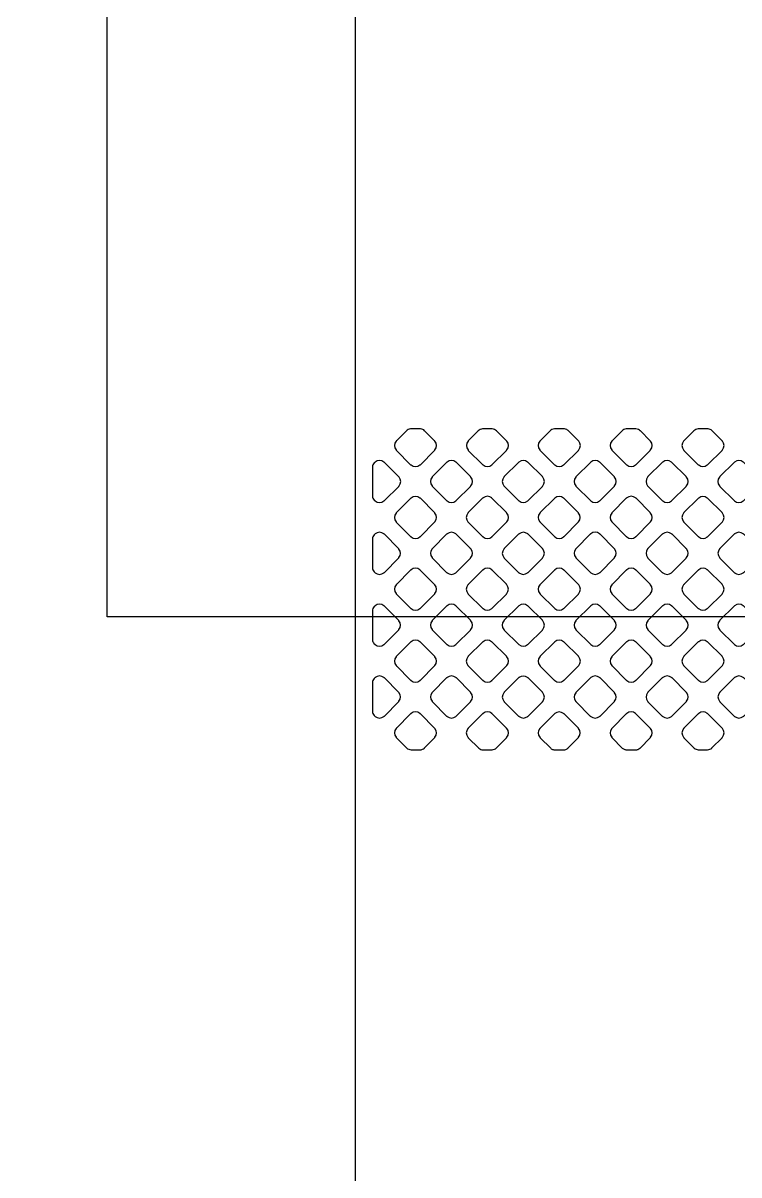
# Model space of a CAD drawing. Header units: millimetres. Extents: x 3440 to 3572, y 2 to 96.
# Drawn here: x 3493.409 to 3495.556, y 63.572 to 67.028 of the extents above; entities that cross this region are included whole.
import ezdxf

# ---------------------------------------------------------------- set-up
doc = ezdxf.new("R2010")
doc.units = ezdxf.units.MM
doc.header["$LTSCALE"] = 23.1
for name, color, linetype in [('gbr-dxf', 7, 'CONTINUOUS'), ('gbr-outline-dxf', 2, 'CONTINUOUS'), ('備註', 1, 'CONTINUOUS')]:
    doc.layers.add(name, color=color, linetype=linetype)

# ---------------------------------------------------------------- blocks, each defined once
blk = doc.blocks.new('1')
at = {"layer": '備註', "linetype": 'Continuous'}
h = blk.add_hatch(dxfattribs=at)
h.set_pattern_fill('ANSI37', color=3, scale=0.02, style=0)
h.paths.add_polyline_path([(4286.9204, -448.5773), (4286.9204, -445.413, -0.038469), (4286.9207, -445.409, -0.005741), (4286.9224, -445.2641, -0.012911), (4286.9224, -445.263, -0.192745), (4288.774, -440.9383), (4288.7742, -440.9381), (4290.6805, -439.0318, -0.022179), (4290.6819, -439.0301, -0.012999), (4290.6827, -439.0293, 0.198866), (4293.0571, -433.2981, -0.012999), (4293.057, -433.2969), (4293.057, -433.0422, 0.126703), (4293.0538, -433.0328, -0.238292), (4293.0451, -432.9984), (4293.0501, -432.9758), (4293.0503, -432.9752, -0.002638), (4293.0512, -432.9711, 0.052598), (4293.0607, -432.8805, -0.01044), (4293.0608, -432.8791, 0.052723), (4293.0509, -432.7883, -0.061206), (4293.0482, -432.7668), (4293.0482, -432.7668), (4293.0482, -432.2334), (4293.226, -432.2334), (4293.226, -432.6749, -0.009209), (4293.226, -432.6779), (4293.226, -432.7668, -0.169291), (4293.2068, -432.822, 0.043546), (4293.1661, -432.8856, 0.006989), (4293.1641, -432.8943), (4293.1641, -432.8943, 0.108919), (4293.1586, -432.9009, -0.041884), (4293.1584, -432.9012, 0.053171), (4293.1281, -432.9882, -0.002636), (4293.1272, -432.9923, -0.011867), (4293.1268, -432.9938), (4293.1219, -433.0155, -0.117232), (4293.114, -433.0319), (4293.114, -433.0319, 0.146349), (4293.11, -433.0427), (4293.11, -433.2957, -0.012999), (4293.1101, -433.2969, -0.198807), (4290.7224, -439.0646, -0.03099), (4290.7202, -439.067), (4290.7202, -439.067), (4288.8117, -440.9756), (4288.8114, -440.9758, 0.192697), (4286.9754, -445.2631, -0.012911), (4286.9754, -445.2642, 0.005907), (4286.9737, -445.4121, -0.050361), (4286.9734, -445.4173), (4286.9734, -448.5585, -0.036092), (4286.9734, -448.5587, 0.180687), (4286.9787, -448.5717), (4286.9936, -448.5865, -0.042428), (4286.9938, -448.5867, 0.147346), (4287.0042, -448.5918, -0.171376), (4287.028, -448.6026, 0.128411), (4287.1599, -448.6765, -0.015423), (4287.162, -448.6771, -0.266442), (4287.2236, -448.7407, 0.071546), (4287.2262, -448.7457), (4287.2263, -448.7457), (4287.2263, -448.7605, -0.007106), (4287.2263, -448.7626), (4287.2263, -449.0124, -0.007121), (4287.2263, -449.0145), (4287.2263, -449.2791), (4287.0485, -449.2791), (4287.0485, -449.2735), (4287.0485, -449.2735), (4287.0485, -448.7767, 0.118025), (4286.9734, -448.6595, -0.183096), (4286.9614, -448.6343, 0.134987), (4286.9568, -448.6247), (4286.9291, -448.597, -0.212453)])
h.paths.add_polyline_path([(4286.6817, -448.5885, -0.027768), (4286.6918, -448.6181), (4286.6918, -448.6218, 0.063503), (4286.6926, -448.6284), (4286.7018, -448.6818, -0.010797), (4286.7021, -448.6938, 0.010183), (4286.7021, -448.6951), (4286.7021, -448.6954, -0.108314), (4286.6996, -448.7036), (4286.6995, -448.7038), (4286.6995, -448.7038, 0.215605), (4286.6995, -448.7059), (4286.699, -448.7361, 0.0273), (4286.6985, -448.7457), (4286.6985, -448.7457), (4286.6985, -448.7457), (4286.6985, -448.7655), (4286.6985, -448.7655), (4286.6985, -449.2735), (4286.6985, -449.2735), (4286.6985, -449.2791), (4286.8763, -449.2791), (4286.8763, -449.0145, 0.007121), (4286.8763, -449.0124), (4286.8763, -448.7457, 0.228558), (4286.8428, -448.6761), (4286.8424, -448.6758, -0.131355), (4286.7549, -448.559, 0.079704), (4286.7485, -448.5484, -0.146239), (4286.7448, -448.5375, 0.036092), (4286.7448, -448.5373), (4286.7448, -445.2679, 0.087957), (4286.7466, -445.2589, -0.192757), (4288.6497, -440.8139), (4290.5584, -438.9052), (4290.5584, -438.9052), (4290.5585, -438.9052, 0.198869), (4292.8814, -433.298, 0.013079), (4292.8815, -433.2969), (4292.8815, -433.0426, -0.144789), (4292.8853, -433.032, 0.174547), (4292.8944, -433.0069), (4292.8944, -432.9862, 0.021595), (4292.8942, -432.9829, 0.067298), (4292.889, -432.9518, 0.081765), (4292.8841, -432.9401), (4292.8755, -432.9262, -0.042283), (4292.8691, -432.8532, 0.010351), (4292.8691, -432.8519, -0.040896), (4292.8749, -432.7812), (4292.875, -432.7804, 0.038766), (4292.8761, -432.7668), (4292.8761, -432.6779), (4292.8761, -432.2334), (4292.6983, -432.2334), (4292.6983, -432.239), (4292.6982, -432.239), (4292.6982, -432.7478), (4292.6983, -432.748), (4292.6983, -432.7668, 0.23908), (4292.7346, -432.8385, 0.06729), (4292.7351, -432.8389, -0.115876), (4292.7408, -432.8461), (4292.7408, -432.8461, -0.046487), (4292.7597, -432.9045), (4292.7807, -432.9119, -0.252788), (4292.7919, -432.9273), (4292.7925, -432.9332, 0.12341), (4292.7984, -432.9514), (4292.8009, -432.9554, 0.01812), (4292.8096, -432.9914, 0.061967), (4292.8134, -433.0003, -0.102406), (4292.8156, -433.0081, 0.03609), (4292.8156, -433.0084, 0.160481), (4292.8242, -433.0314, 0.055776), (4292.8245, -433.0319, -0.152992), (4292.8284, -433.0432, 0.036092), (4292.8285, -433.0434), (4292.8285, -433.2958, 0.01306), (4292.8284, -433.2969, -0.198906), (4290.521, -438.8677), (4290.521, -438.8677), (4290.521, -438.8677), (4288.6122, -440.7765), (4288.6121, -440.7765), (4288.6121, -440.7765, 0.192447), (4286.6938, -445.2499, 0.098806), (4286.6918, -445.2601), (4286.6918, -448.5373, 0.037059), (4286.6918, -448.5376, -0.152635), (4286.6878, -448.5488, 0.27377)])
h.paths.add_polyline_path([(4283.8869, -448.557, -0.172995), (4283.8958, -448.5321), (4283.8958, -448.532, 0.146349), (4283.8998, -448.5212), (4283.8998, -446.4176, -0.040138), (4283.9001, -446.4134, -0.198769), (4286.2625, -440.714), (4286.2627, -440.7138), (4287.5098, -439.4667), (4287.5098, -439.4666), (4287.5098, -439.4666, 0.198907), (4289.9036, -433.6873, -0.016872), (4289.9037, -433.6857), (4289.9037, -432.973, -0.036092), (4289.9036, -432.9727, 0.141335), (4289.9002, -432.9621, -0.212319), (4289.891, -432.9315), (4289.9029, -432.8387), (4289.9002, -432.786, -0.054356), (4289.8981, -432.7668), (4289.8981, -432.6779, -0.007121), (4289.8981, -432.6758), (4289.8981, -432.239), (4289.8982, -432.239), (4289.8982, -432.2334), (4290.076, -432.2334), (4290.076, -432.7668), (4290.0759, -432.7668), (4290.0759, -432.7668, -0.3159), (4290.0172, -432.8504, 0.141143), (4290.0088, -432.8577, -0.033597), (4290.0087, -432.8578), (4289.9797, -432.9056, 0.059391), (4289.978, -432.91, -0.029996), (4289.9675, -432.949, -0.090958), (4289.9606, -432.9614), (4289.9606, -432.9614, 0.141804), (4289.9567, -432.9718), (4289.9567, -433.687, -0.016893), (4289.9566, -433.6886, -0.198865), (4287.5473, -439.5041), (4287.5473, -439.5041), (4287.5473, -439.5041), (4286.3002, -440.7512), (4286.2999, -440.7515, 0.198902), (4283.9531, -446.4175, -0.026722), (4283.953, -446.4202, -0.016159), (4283.9528, -446.4218), (4283.9528, -448.5203, -0.048029), (4283.9528, -448.5207, 0.152992), (4283.9568, -448.532), (4283.9569, -448.5321, -0.092649), (4283.9638, -448.5448, -0.002776), (4283.9648, -448.548, 0.055059), (4283.9954, -448.6144, -0.039851), (4283.9956, -448.6146, 0.137615), (4284.0038, -448.6217), (4284.0038, -448.6217), (4284.0038, -448.6218), (4284.0052, -448.6245, 0.441021), (4284.0052, -448.6245), (4284.0052, -448.6245), (4284.0139, -448.6418, 0.037742), (4284.0468, -448.6796, -0.212517), (4284.0762, -448.7457), (4284.0762, -448.8346, -0.007121), (4284.0762, -448.8367), (4284.0762, -449.2791), (4283.8984, -449.2791), (4283.8984, -449.2735), (4283.8984, -449.2735), (4283.8984, -448.7655), (4283.8984, -448.7649), (4283.8984, -448.7457), (4283.8984, -448.7457), (4283.8984, -448.7457, -0.040316), (4283.8996, -448.7314, -0.010149), (4283.8998, -448.7302), (4283.9034, -448.6386, 0.050913), (4283.8899, -448.5724), (4283.8893, -448.5705, -0.088155)])
h.paths.add_polyline_path([(4283.5483, -448.8346, 0.009209), (4283.5484, -448.8376), (4283.5484, -449.2735), (4283.5484, -449.2735), (4283.5484, -449.2791), (4283.7262, -449.2791), (4283.7262, -448.7457), (4283.7261, -448.7457, 0.019469), (4283.7259, -448.7389), (4283.731, -448.5973), (4283.731, -448.5973, -0.396062), (4283.731, -448.5972), (4283.731, -448.5956), (4283.731, -448.5955), (4283.731, -448.5955, -0.135041), (4283.7306, -448.5849), (4283.7306, -448.5847, -0.012549), (4283.7352, -448.5689, 0.254191), (4283.7282, -448.532), (4283.7282, -448.532, -0.146437), (4283.7243, -448.5212), (4283.7243, -446.4177, 0.016923), (4283.7242, -446.4161, -0.198862), (4286.1381, -440.5897), (4286.1383, -440.5895), (4287.3855, -439.3423), (4287.3855, -439.3423), (4287.3855, -439.3423, 0.198917), (4289.7281, -433.6871, 0.016923), (4289.728, -433.6854), (4289.728, -433.0099, -0.152918), (4289.732, -432.9987), (4289.732, -432.9987, 0.175279), (4289.7409, -432.9734), (4289.7409, -432.9508, 0.145547), (4289.7353, -432.9291), (4289.7249, -432.8514), (4289.7257, -432.7734, 0.018935), (4289.7259, -432.7668), (4289.7259, -432.7668), (4289.7259, -432.7668), (4289.7259, -432.747), (4289.7259, -432.239), (4289.7259, -432.2334), (4289.5481, -432.2334), (4289.5481, -432.239), (4289.5481, -432.6758, 0.007121), (4289.5481, -432.6779), (4289.5481, -432.7668, 0.194527), (4289.5731, -432.8286, -0.111015), (4289.6635, -432.9841, 0.105582), (4289.671, -432.9987), (4289.671, -432.9987, -0.152929), (4289.675, -433.01, 0.036092), (4289.675, -433.0102), (4289.675, -433.686, 0.013079), (4289.675, -433.6871, 0.020044), (4289.6751, -433.6891, -0.198851), (4287.3481, -439.3048), (4287.348, -439.3048), (4287.348, -439.3048), (4286.1008, -440.552), (4286.1006, -440.5522, 0.198871), (4283.6712, -446.4164, 0.013079), (4283.6712, -446.4175), (4283.6712, -446.4178, 0.020066), (4283.6713, -446.4198), (4283.6713, -448.5207, -0.150332), (4283.6674, -448.5318, 0.096433), (4283.6602, -448.5449, -0.122485), (4283.5758, -448.6814, 0.204905), (4283.5483, -448.7457)])
h.paths.add_polyline_path([(4285.6484, -449.2791), (4285.6484, -448.7457), (4285.6485, -448.7457), (4285.6485, -448.7457, -0.186162), (4285.6715, -448.686, -0.011402), (4285.6725, -448.6848, 0.113626), (4285.759, -448.5364, -0.002685), (4285.7601, -448.5329, -0.098981), (4285.7673, -448.5193), (4285.7673, -448.5192, 0.152897), (4285.7713, -448.508, -0.05707), (4285.7713, -448.5074), (4285.7713, -445.9316, -0.020066), (4285.7713, -445.9296, -0.198906), (4288.0516, -440.4245), (4288.0516, -440.4245), (4288.0516, -440.4245), (4289.1865, -439.2896), (4289.1865, -439.2896), (4289.1865, -439.2896, 0.198918), (4291.7675, -433.0586, -0.01306), (4291.7675, -433.0575), (4291.7675, -433.0224, -0.048029), (4291.7675, -433.022, 0.145602), (4291.7638, -433.0112, -0.124838), (4291.7554, -432.9938, -0.014226), (4291.7548, -432.9919, -0.038028), (4291.741, -432.9152), (4291.7076, -432.8549, 0.133018), (4291.7001, -432.8477, -0.293511), (4291.6482, -432.7668), (4291.6481, -432.7668), (4291.6481, -432.2334), (4291.8259, -432.2334), (4291.8259, -432.6758, -0.007106), (4291.826, -432.6779), (4291.826, -432.7668, -0.044204), (4291.8246, -432.7824), (4291.8245, -432.7831, 0.019404), (4291.8196, -432.8163), (4291.833, -432.9171, -0.04233), (4291.8333, -432.9237), (4291.8333, -432.9858, -0.171575), (4291.8246, -433.0106), (4291.8245, -433.0107, 0.152897), (4291.8205, -433.022), (4291.8205, -433.0586, -0.013079), (4291.8205, -433.0598, -0.198885), (4289.224, -439.327), (4289.224, -439.3271), (4289.2239, -439.3271), (4288.0891, -440.4619), (4288.0891, -440.462), (4288.089, -440.462, 0.198837), (4285.8243, -445.9276, -0.020022), (4285.8243, -445.9296), (4285.8243, -448.5091, 0.126649), (4285.8277, -448.5185, -0.255471), (4285.8355, -448.5554, -0.002709), (4285.8344, -448.5591, 0.019111), (4285.8274, -448.5873), (4285.8262, -448.7416, -0.011961), (4285.8263, -448.7457), (4285.8263, -448.8346, -0.009235), (4285.8262, -448.8375), (4285.8262, -449.2791)])
h.paths.add_polyline_path([(4284.5984, -449.2791), (4284.5984, -448.7457), (4284.5984, -448.7457), (4284.5984, -448.7457, -0.181251), (4284.6203, -448.6873, -0.01195), (4284.6214, -448.686, 0.113438), (4284.71, -448.5278, -0.100452), (4284.7172, -448.5139), (4284.7173, -448.5139, 0.152897), (4284.7213, -448.5026, -0.037059), (4284.7213, -448.5023), (4284.7213, -446.3639, -0.013079), (4284.7213, -446.3628, -0.198867), (4287.2147, -440.3439), (4287.2149, -440.3437), (4288.3589, -439.1997), (4288.3589, -439.1997), (4288.3589, -439.1997, 0.198919), (4290.7192, -433.5016, -0.01306), (4290.7192, -433.5005), (4290.7192, -432.9778, 0.141403), (4290.7158, -432.9672, -0.106282), (4290.7079, -432.9527, 0.037341), (4290.6916, -432.9145, 0.121014), (4290.6851, -432.9076), (4290.685, -432.9076), (4290.669, -432.8781, 0.05425), (4290.6283, -432.8336, -0.021193), (4290.626, -432.8313, -0.205959), (4290.5982, -432.7668), (4290.5981, -432.7668), (4290.5981, -432.7476), (4290.5981, -432.7475), (4290.5981, -432.239), (4290.5981, -432.239), (4290.5981, -432.2334), (4290.7759, -432.2334), (4290.7759, -432.6759, -0.006875), (4290.776, -432.6779), (4290.776, -432.7668, -0.060251), (4290.7734, -432.7879), (4290.771, -432.8319), (4290.7845, -432.935, -0.215499), (4290.7763, -432.9664), (4290.7762, -432.9665, 0.152897), (4290.7723, -432.9777, -0.037059), (4290.7722, -432.978), (4290.7722, -433.5016, -0.013079), (4290.7722, -433.5028, -0.198882), (4288.3964, -439.2372), (4288.3964, -439.2372), (4288.3964, -439.2372), (4287.2524, -440.3812), (4287.2522, -440.3814, 0.198902), (4284.7743, -446.3639, -0.01306), (4284.7743, -446.365), (4284.7743, -448.5035, 0.126611), (4284.7775, -448.5129, -0.255514), (4284.7856, -448.5498, 0.048391), (4284.771, -448.6266), (4284.7744, -448.7278, -0.050849), (4284.7762, -448.7457), (4284.7762, -448.8346, -0.009235), (4284.7762, -448.8376), (4284.7762, -449.2791)])
h.paths.add_polyline_path([(4284.9387, -448.5595, -0.250239), (4284.9458, -448.5231), (4284.9459, -448.5229, 0.152967), (4284.9498, -448.5117), (4284.9498, -446.364, -0.013079), (4284.9499, -446.3628, -0.198864), (4287.3765, -440.5057), (4287.3765, -440.5057), (4287.3765, -440.5057), (4288.5208, -439.3615), (4288.5208, -439.3614), (4288.5208, -439.3614, 0.198847), (4290.9479, -433.5039, -0.020044), (4290.9478, -433.5019), (4290.9478, -433.5017, -0.01306), (4290.9478, -433.5005), (4290.9478, -432.9511, 0.152951), (4290.9438, -432.9398, -0.039884), (4290.9437, -432.9396, -0.209268), (4290.9354, -432.9091), (4290.9379, -432.8921), (4290.9482, -432.7438), (4290.9482, -432.2334), (4291.126, -432.2334), (4291.126, -432.6757, -0.007335), (4291.126, -432.6779), (4291.126, -432.7668, -0.258233), (4291.0843, -432.8421, 0.039395), (4291.0598, -432.861), (4291.0109, -432.9456), (4291.0109, -432.9456, 0.259695), (4291.0009, -432.9622, -0.034686), (4291.0008, -432.9628), (4291.0008, -433.5002, -0.016923), (4291.0009, -433.5019, -0.198912), (4288.5583, -439.3989), (4288.5582, -439.3989), (4288.5582, -439.3989), (4287.414, -440.5432), (4287.4139, -440.5432), (4287.4139, -440.5432, 0.198899), (4285.0029, -446.3639, -0.01306), (4285.0028, -446.3651), (4285.0028, -448.5112, -0.048029), (4285.0029, -448.5116, 0.14893), (4285.0067, -448.5226, -0.099394), (4285.014, -448.5362, 0.061896), (4285.0513, -448.6191, 0.069304), (4285.0552, -448.6229), (4285.0554, -448.623), (4285.0608, -448.634, 0.043693), (4285.1013, -448.6839, -0.017871), (4285.103, -448.6858, -0.186699), (4285.1262, -448.7457), (4285.1263, -448.7457), (4285.1263, -449.2791), (4284.9485, -449.2791), (4284.9485, -449.2735), (4284.9485, -448.8378, -0.009209), (4284.9484, -448.8348), (4284.9484, -448.7457, -0.018469), (4284.9486, -448.7393), (4284.9508, -448.6128), (4284.9508, -448.6128, 0.014957), (4284.9507, -448.6118, 0.036518)])
h.paths.add_polyline_path([(4282.4984, -448.7457), (4282.4984, -448.8346), (4282.4984, -449.2791), (4282.6762, -449.2791), (4282.6762, -449.2735), (4282.6762, -449.2735), (4282.6762, -448.7655), (4282.6762, -448.7655), (4282.6762, -448.7457, 0.030518), (4282.6755, -448.7349), (4282.6747, -448.5969, -0.027525), (4282.6844, -448.5535, 0.002633), (4282.6855, -448.5498, 0.255399), (4282.6774, -448.5129, -0.137907), (4282.6742, -448.5026), (4282.6742, -446.3275, 0.01306), (4282.6742, -446.3264, -0.198907), (4284.9527, -440.8254), (4284.9527, -440.8254), (4284.9527, -440.8254), (4286.7469, -439.0312, 0.041596), (4286.7497, -439.0279, 0.15799), (4288.6742, -433.0893, 0.020066), (4288.6741, -433.0874), (4288.6741, -433.0104, 0.05707), (4288.6742, -433.0099, -0.152897), (4288.6782, -432.9986, 0.173258), (4288.6871, -432.9737), (4288.6871, -432.9456, 0.050081), (4288.6863, -432.9378), (4288.6708, -432.8219), (4288.673, -432.7893, 0.064351), (4288.6759, -432.7668), (4288.6759, -432.747), (4288.6759, -432.6779), (4288.6759, -432.239), (4288.6759, -432.2334), (4288.4981, -432.2334), (4288.4981, -432.239), (4288.4981, -432.6779), (4288.4981, -432.747), (4288.4981, -432.7668, 0.180381), (4288.5198, -432.825, 0.01427), (4288.5212, -432.8265, -0.04928), (4288.5686, -432.8905), (4288.569, -432.8912, 0.118045), (4288.5695, -432.8923, -0.027346), (4288.5707, -432.894, -0.060362), (4288.6095, -432.9834, 0.110384), (4288.6172, -432.9987, -0.146233), (4288.6211, -433.0094), (4288.6211, -433.0894, 0.020044), (4288.6212, -433.0914, -0.157884), (4286.708, -438.9951), (4284.9152, -440.7879), (4284.9152, -440.7879), (4284.9152, -440.7879, 0.198869), (4282.6212, -446.3252, 0.013079), (4282.6212, -446.3264), (4282.6212, -448.5026, -0.152897), (4282.6172, -448.5139), (4282.6171, -448.514, 0.100206), (4282.6099, -448.5278, 0.002647), (4282.6088, -448.5315, -0.110971), (4282.5214, -448.686, 0.010784), (4282.5204, -448.687, 0.182088)])
h.paths.add_polyline_path([(4282.8387, -448.5595, 0.002676), (4282.8397, -448.5628, -0.008691), (4282.8431, -448.5749), (4282.8483, -448.7655), (4282.8483, -449.2735), (4282.8483, -449.2735), (4282.8483, -449.2791), (4283.0261, -449.2791), (4283.0261, -448.8346), (4283.0261, -448.7457, 0.195254), (4283.001, -448.6837, -0.115352), (4282.915, -448.5397, 0.002713), (4282.9139, -448.5362, 0.095115), (4282.907, -448.5232, 0.040767), (4282.9068, -448.5229, -0.152992), (4282.9028, -448.5116, 0.036092), (4282.9028, -448.5113), (4282.9028, -446.3274, 0.03042), (4282.9028, -446.3243, -0.198847), (4285.1144, -440.987), (4285.1145, -440.987), (4285.1145, -440.987), (4286.9214, -439.18, 0.040674), (4286.9242, -439.1768, 0.15841), (4288.9028, -433.0905, 0.013079), (4288.9028, -433.0893), (4288.9028, -432.9748, -0.152234), (4288.9071, -432.9637, 0.095505), (4288.9145, -432.9508, 0.019977), (4288.9225, -432.9245, -0.219672), (4288.9341, -432.9124), (4288.9342, -432.9124), (4288.9659, -432.8552), (4288.9659, -432.8551, -0.140609), (4288.974, -432.8476), (4288.9742, -432.8475, 0.29281), (4289.0259, -432.7668), (4289.0259, -432.6779, 0.006875), (4289.0259, -432.6759), (4289.0259, -432.239), (4289.0259, -432.2334), (4288.8481, -432.2334), (4288.8481, -432.239), (4288.8481, -432.747), (4288.8481, -432.7668), (4288.8481, -432.7668, 0.056627), (4288.8503, -432.7867, -0.026278), (4288.8541, -432.8145), (4288.8383, -432.9327, 0.198048), (4288.8459, -432.9617, 0.04083), (4288.8461, -432.962, -0.145886), (4288.8497, -432.9728, 0.058027), (4288.8498, -432.9733), (4288.8498, -433.0882, 0.01306), (4288.8498, -433.0894, -0.158386), (4286.8825, -439.144), (4285.077, -440.9495), (4285.077, -440.9495), (4285.077, -440.9495, 0.198917), (4282.8498, -446.3263, 0.016923), (4282.8498, -446.328), (4282.8498, -448.5121, -0.144789), (4282.8459, -448.5228, 0.252674)])
h.paths.add_polyline_path([(4285.9889, -448.569, -0.2567), (4285.9961, -448.5317, 0.139935), (4285.9999, -448.5215), (4285.9999, -445.9299, -0.013079), (4285.9999, -445.9287, -0.198872), (4288.2134, -440.5862), (4288.2134, -440.5862), (4288.2134, -440.5862), (4289.3482, -439.4514, 0.198911), (4291.996, -433.059, -0.017024), (4291.9961, -433.0573), (4291.9961, -433.0134, -0.048029), (4291.996, -433.013, 0.152992), (4291.9921, -433.0017), (4291.9921, -433.0017, -0.186251), (4291.9832, -432.9748), (4291.9832, -432.9492, -0.043586), (4291.9838, -432.9424), (4292.0023, -432.8113), (4292.0013, -432.7976, 0.010184), (4291.9993, -432.7807, -0.039382), (4291.9982, -432.7668), (4291.9982, -432.6779, -0.007121), (4291.9982, -432.6758), (4291.9982, -432.2334), (4292.176, -432.2334), (4292.176, -432.7668), (4292.176, -432.7668), (4292.176, -432.7668, -0.264407), (4292.1325, -432.8432, 0.118492), (4292.1262, -432.8501), (4292.1262, -432.8501), (4292.1122, -432.8768), (4292.0967, -432.8923), (4292.0967, -432.8923, 0.213294), (4292.0832, -432.9015, 0.007572), (4292.0771, -432.9128, -0.03781), (4292.0607, -432.9867, -0.107864), (4292.0531, -433.0016), (4292.0531, -433.0017, 0.152897), (4292.0491, -433.0129), (4292.0491, -433.0586, -0.016893), (4292.049, -433.0603, -0.198872), (4289.3858, -439.4888), (4289.3858, -439.4888), (4288.2509, -440.6237), (4288.2509, -440.6237), (4288.2509, -440.6237, 0.198911), (4286.0529, -445.9298, -0.01306), (4286.0529, -445.931), (4286.0529, -448.5202, -0.048029), (4286.0529, -448.5206, 0.152992), (4286.0569, -448.5319), (4286.0569, -448.5319, -0.108794), (4286.0646, -448.547), (4286.0649, -448.548, 0.120342), (4286.1492, -448.6819, -0.011273), (4286.1502, -448.6829, -0.198693), (4286.1762, -448.7457), (4286.1762, -448.8346), (4286.1762, -449.2791), (4285.9984, -449.2791), (4285.9984, -448.8346), (4285.9984, -448.7457, -0.037571), (4285.9994, -448.7325), (4286.0018, -448.6362), (4286.0018, -448.6362), (4286.0018, -448.6362, 0.081875), (4286.0024, -448.6297, 0.04431), (4285.9899, -448.5722, -0.002781)])

msp = doc.modelspace()

# ---------------------------------------------------------------- linework, layer by layer
at = {"layer": 'gbr-dxf', "linetype": 'Continuous'}
for points in [[(3489.2634, 56.098), (3494.1762, 60.5723), (3494.1766, 60.5726, 0.210832), (3494.4059, 61.0921, -0.013289), (3494.4059, 61.0933), (3494.4059, 61.28, -0.022988), (3494.4059, 61.2822), (3494.4059, 62.1421, -0.022988), (3494.4059, 62.1443), (3494.4059, 63.0042, -0.022988), (3494.4059, 63.0064), (3494.4059, 63.3426), (3494.4059, 63.3431), (3494.4059, 65.2815, -0.022988), (3494.4059, 65.2837), (3494.4059, 65.5904, -0.022988), (3494.4059, 65.5926), (3494.4059, 65.8356, -0.015231), (3494.4059, 65.837, -0.036166), (3494.4059, 65.8372, 0.021865), (3494.4059, 65.8389, -0.081876), (3494.4059, 65.8397), (3494.4059, 68.9949, -0.41422)], [(3493.6241, 59.3546), (3494.6124, 60.3429), (3494.6128, 60.3433, 0.187154), (3497.2672, 66.3629, -0.074106), (3497.2634, 66.3888), (3497.2634, 66.4777, -0.009235), (3497.2634, 66.4807), (3497.2634, 66.9167), (3497.2634, 66.9167), (3497.2634, 66.9223), (3497.4412, 66.9223), (3497.4412, 66.3889), (3497.4412, 66.3889), (3497.4412, 66.3888, -0.169737), (3497.4218, 66.3334), (3497.4218, 66.3333, 0.139654), (3497.4179, 66.3231), (3497.4179, 66.323, -0.186231), (3494.7205, 60.2355), (3494.7202, 60.2352), (3493.7319, 59.2469)], [(3497.0954, 65.793, -0.170555), (3494.5225, 60.4329)]]:
    msp.add_lwpolyline(points, format="xyb", dxfattribs=at)
for points in [[(3494.5276, 65.7474, -0.091558), (3494.5285, 65.7459), (3494.5712, 65.7031, -0.096266), (3494.5729, 65.7022, 0.379731), (3494.5988, 65.7022, -0.09572), (3494.6005, 65.7031), (3494.6431, 65.7458, -0.095916), (3494.6441, 65.7474, 0.379731), (3494.6441, 65.7734, -0.100266), (3494.6431, 65.7751), (3494.6131, 65.8051, 0.08362), (3494.6075, 65.8087, 0.085463), (3494.601, 65.8102), (3494.5705, 65.8102, 0.091982), (3494.5634, 65.8083, 0.072691), (3494.5586, 65.8051), (3494.5285, 65.775, -0.096266), (3494.5276, 65.7734, 0.379731)], [(3494.7433, 65.7475, -0.095865), (3494.7442, 65.7458), (3494.7867, 65.7033, -0.099696), (3494.7884, 65.7023, 0.379731), (3494.8144, 65.7023, -0.096265), (3494.816, 65.7033), (3494.8586, 65.7458, -0.095916), (3494.8595, 65.7475, 0.379731), (3494.8595, 65.7735, -0.096265), (3494.8586, 65.7751), (3494.8292, 65.8044, -0.063761), (3494.8287, 65.8048, 0.181608), (3494.8158, 65.8102, -0.035866), (3494.8155, 65.8102), (3494.7869, 65.8102, 0.180453), (3494.774, 65.8048), (3494.7739, 65.8048), (3494.7442, 65.7751, -0.096266), (3494.7433, 65.7734, 0.379731)], [(3494.9586, 65.7474, -0.087314), (3494.9595, 65.746), (3495.0024, 65.7031, -0.091964), (3495.0039, 65.7022, 0.379731), (3495.0299, 65.7022, -0.096265), (3495.0315, 65.7032), (3495.0742, 65.7458, -0.095916), (3495.0752, 65.7475, 0.379731), (3495.0752, 65.7734, -0.095756), (3495.0742, 65.7751), (3495.0438, 65.8055, 0.063386), (3495.0396, 65.8082, 0.094488), (3495.0324, 65.8102), (3495.0026, 65.8102), (3495.0024, 65.8102), (3495.0023, 65.8102, 0.097282), (3494.9948, 65.8084, 0.078263), (3494.9896, 65.805), (3494.9596, 65.7751, -0.096266), (3494.9586, 65.7734, 0.379731)], [(3495.1743, 65.7475, -0.096265), (3495.1753, 65.7458), (3495.2178, 65.7034, -0.100054), (3495.2195, 65.7023, 0.379731), (3495.2454, 65.7023, -0.096265), (3495.2471, 65.7033), (3495.2896, 65.7458, -0.095916), (3495.2906, 65.7475, 0.379731), (3495.2906, 65.7735, -0.096265), (3495.2896, 65.7751), (3495.2603, 65.8044, -0.063761), (3495.2598, 65.8048, 0.076755), (3495.2548, 65.8082, 0.10344), (3495.2468, 65.8102), (3495.2467, 65.8102), (3495.2465, 65.8102), (3495.218, 65.8102, 0.102097), (3495.2101, 65.8083, 0.073512), (3495.2053, 65.8051), (3495.1753, 65.7751, -0.095628), (3495.1743, 65.7734, 0.379731)], [(3495.3897, 65.7474, -0.087314), (3495.3906, 65.746), (3495.4334, 65.7031, -0.091964), (3495.435, 65.7022, 0.379731), (3495.4609, 65.7022, -0.096265), (3495.4626, 65.7032), (3495.5052, 65.7458, -0.095916), (3495.5062, 65.7475, 0.379731), (3495.5062, 65.7734, -0.087549), (3495.5053, 65.7749), (3495.4744, 65.8058, 0.068003), (3495.4698, 65.8086, -0.044563), (3495.4694, 65.8087, 0.082383), (3495.463, 65.8102), (3495.4336, 65.8102, -0.034985), (3495.4334, 65.8102, 0.181333), (3495.4204, 65.8048), (3495.4203, 65.8047), (3495.3906, 65.7751, -0.096266), (3495.3897, 65.7734, 0.379731)], [(3494.4567, 65.6099, -0.034985), (3494.4567, 65.6096, 0.181561), (3494.4621, 65.5967, -0.049593), (3494.4624, 65.5963), (3494.4632, 65.5955, -0.107817), (3494.4651, 65.5944, 0.379289), (3494.491, 65.5944, -0.095866), (3494.4927, 65.5954), (3494.5354, 65.6381, -0.095585), (3494.5364, 65.6397, 0.379324), (3494.5364, 65.6656, -0.087613), (3494.5354, 65.6671), (3494.4927, 65.7099, -0.099849), (3494.491, 65.7108, 0.379214), (3494.465, 65.7108, -0.095956), (3494.4634, 65.7099), (3494.4618, 65.7083, 0.175878), (3494.4567, 65.6957)], [(3494.6355, 65.6656, 0.379293), (3494.6355, 65.6397, -0.103825), (3494.6365, 65.6379), (3494.679, 65.5954, -0.091469), (3494.6805, 65.5945, 0.379321), (3494.7065, 65.5944, -0.095506), (3494.7081, 65.5954), (3494.7508, 65.6381, -0.095585), (3494.7518, 65.6398, 0.379674), (3494.7518, 65.6657, -0.10036), (3494.7508, 65.6674), (3494.7083, 65.7099, -0.096423), (3494.7067, 65.7109, 0.379321), (3494.6807, 65.7109, -0.095506), (3494.6791, 65.7099), (3494.6364, 65.6673, -0.095796)], [(3494.8509, 65.6397, -0.091685), (3494.8519, 65.6382), (3494.8946, 65.5955, -0.095958), (3494.8962, 65.5945, 0.379731), (3494.9222, 65.5945, -0.096225), (3494.9238, 65.5955), (3494.9664, 65.638, -0.096558), (3494.9674, 65.6397, 0.379731), (3494.9674, 65.6656, -0.09572), (3494.9664, 65.6673), (3494.9239, 65.7098, -0.107758), (3494.922, 65.7108, 0.379731), (3494.8961, 65.7108, -0.096265), (3494.8944, 65.7099), (3494.8519, 65.6674, -0.095916), (3494.8509, 65.6657, 0.379731)], [(3495.0665, 65.6397, -0.096265), (3495.0675, 65.638), (3495.1102, 65.5953, -0.083134), (3495.1116, 65.5945, 0.379731), (3495.1375, 65.5945, -0.096265), (3495.1392, 65.5954), (3495.1819, 65.6381, -0.096266), (3495.1828, 65.6397, 0.379731), (3495.1828, 65.6657, -0.100032), (3495.1818, 65.6674), (3495.1394, 65.7099, -0.096266), (3495.1377, 65.7109, 0.379731), (3495.1117, 65.7109, -0.09572), (3495.1101, 65.7099), (3495.0675, 65.6673, -0.095628), (3495.0665, 65.6656, 0.379731)], [(3495.282, 65.6657, 0.379293), (3495.282, 65.6397, -0.092139), (3495.2829, 65.6382), (3495.3256, 65.5955, -0.096423), (3495.3273, 65.5945, 0.379229), (3495.3532, 65.5945, -0.095866), (3495.3549, 65.5955), (3495.3975, 65.6381, -0.095585), (3495.3984, 65.6397, 0.379674), (3495.3984, 65.6656, -0.096103), (3495.3974, 65.6673), (3495.3549, 65.7098, -0.108029), (3495.3531, 65.7108, 0.379321), (3495.3271, 65.7108, -0.095506), (3495.3255, 65.7099), (3495.2829, 65.6673, -0.095796)], [(3495.4975, 65.6397, -0.096265), (3495.4985, 65.638), (3495.5413, 65.5952, -0.083134), (3495.5427, 65.5943, 0.379731), (3495.5687, 65.5943, -0.096265), (3495.5704, 65.5953), (3495.613, 65.638, -0.095916), (3495.614, 65.6396, 0.379731), (3495.614, 65.6656, -0.091745), (3495.6131, 65.6671), (3495.5702, 65.71, -0.087639), (3495.5688, 65.7109, 0.379731), (3495.5428, 65.7109, -0.09572), (3495.5411, 65.7099), (3495.4985, 65.6673, -0.095628), (3495.4975, 65.6656, 0.379731)], [(3494.5276, 65.5577, 0.379293), (3494.5276, 65.5318, -0.096119), (3494.5285, 65.5301), (3494.571, 65.4877, -0.099653), (3494.5727, 65.4867, 0.379289), (3494.5987, 65.4866, -0.095506), (3494.6003, 65.4876), (3494.6431, 65.5303, -0.095935), (3494.644, 65.532, 0.379674), (3494.644, 65.5579, -0.092636), (3494.6431, 65.5595), (3494.6004, 65.6022, -0.088202), (3494.5989, 65.6031, 0.379289), (3494.5729, 65.6031, -0.095866), (3494.5713, 65.6021), (3494.5285, 65.5594, -0.095796)], [(3494.7431, 65.5579, 0.379293), (3494.7431, 65.5319, -0.099922), (3494.7441, 65.5302), (3494.7866, 65.4877, -0.103566), (3494.7884, 65.4867, 0.379289), (3494.8144, 65.4867, -0.095866), (3494.816, 65.4877), (3494.8586, 65.5302, -0.098209), (3494.8596, 65.5319, 0.379506), (3494.8596, 65.5579, -0.104185), (3494.8586, 65.5597), (3494.8161, 65.6021, -0.100824), (3494.8144, 65.6032, 0.379289), (3494.7884, 65.6032, -0.095506), (3494.7868, 65.6022), (3494.7441, 65.5595, -0.095602)], [(3494.9588, 65.532, -0.100032), (3494.9598, 65.5303), (3495.0024, 65.4877, -0.087516), (3495.0039, 65.4868, 0.379731), (3495.0299, 65.4868, -0.09572), (3495.0315, 65.4877), (3495.074, 65.5303, -0.096266), (3495.075, 65.5319, 0.379731), (3495.075, 65.5579, -0.103612), (3495.074, 65.5597), (3495.0316, 65.6021, -0.09979), (3495.0299, 65.6031, 0.379731), (3495.0039, 65.6031, -0.09572), (3495.0023, 65.6021), (3494.9598, 65.5596, -0.096266), (3494.9588, 65.5579, 0.379731)], [(3495.1742, 65.5319, -0.091745), (3495.1751, 65.5304), (3495.2178, 65.4877, -0.095628), (3495.2195, 65.4867, 0.379731), (3495.2454, 65.4867, -0.096265), (3495.2471, 65.4877), (3495.2897, 65.5303, -0.095916), (3495.2906, 65.5319, 0.379731), (3495.2906, 65.5579, -0.104215), (3495.2896, 65.5597), (3495.2471, 65.6022, -0.09979), (3495.2454, 65.6032, 0.379731), (3495.2194, 65.6032, -0.09572), (3495.2178, 65.6022), (3495.1752, 65.5596, -0.095916), (3495.1742, 65.5579, 0.379731)], [(3495.3898, 65.5579, 0.379293), (3495.3899, 65.532, -0.099964), (3495.3909, 65.5302), (3495.4336, 65.4875, -0.087638), (3495.435, 65.4866, 0.379289), (3495.461, 65.4866, -0.095506), (3495.4626, 65.4876), (3495.5052, 65.5302, -0.095585), (3495.5062, 65.5318, 0.379674), (3495.5062, 65.5578, -0.104132), (3495.5052, 65.5596), (3495.4627, 65.6021, -0.10046), (3495.4609, 65.6031, 0.379289), (3495.435, 65.6031, -0.095506), (3495.4334, 65.6021), (3495.3908, 65.5596, -0.095602)], [(3494.4567, 65.3947, -0.046315), (3494.4567, 65.3943, 0.176592), (3494.4619, 65.3816), (3494.4636, 65.3798, -0.08267), (3494.465, 65.3789, 0.379731), (3494.491, 65.3789, -0.096265), (3494.4926, 65.3799), (3494.5352, 65.4224, -0.095916), (3494.5361, 65.4241, 0.379731), (3494.5361, 65.45, -0.096766), (3494.5351, 65.4517), (3494.4926, 65.4943, -0.092126), (3494.491, 65.4952, 0.379731), (3494.465, 65.4952, -0.09572), (3494.4634, 65.4942), (3494.4618, 65.4927, 0.176793), (3494.4567, 65.48, -0.035866), (3494.4567, 65.4797)], [(3494.6353, 65.4501, 0.379293), (3494.6353, 65.4241, -0.10743), (3494.6364, 65.4223), (3494.6789, 65.3798, -0.095488), (3494.6805, 65.3788, 0.379155), (3494.7065, 65.3788, -0.098137), (3494.7081, 65.3798), (3494.7508, 65.4224, -0.098209), (3494.7518, 65.4241, 0.379506), (3494.7518, 65.4501, -0.096333), (3494.7508, 65.4517), (3494.7081, 65.4944, -0.092289), (3494.7066, 65.4954, 0.379289), (3494.6806, 65.4954, -0.095506), (3494.679, 65.4944), (3494.6363, 65.4517, -0.095602)], [(3494.8509, 65.45, 0.379214), (3494.8509, 65.4241, -0.095956), (3494.8519, 65.4225), (3494.8944, 65.38, -0.09979), (3494.8961, 65.379, 0.379289), (3494.9221, 65.379, -0.095866), (3494.9237, 65.3799), (3494.9664, 65.4227, -0.095935), (3494.9674, 65.4243, 0.379594), (3494.9674, 65.4502, -0.092244), (3494.9664, 65.4518), (3494.9239, 65.4943, -0.103868), (3494.9222, 65.4953, 0.379289), (3494.8962, 65.4953, -0.095506), (3494.8946, 65.4944), (3494.8519, 65.4517, -0.095535)], [(3495.0665, 65.4243, -0.099812), (3495.0675, 65.4226), (3495.1102, 65.3798, -0.086956), (3495.1117, 65.3789, 0.379731), (3495.1377, 65.3789, -0.096265), (3495.1393, 65.3799), (3495.1819, 65.4225, -0.095916), (3495.1828, 65.4241, 0.379731), (3495.1828, 65.4501, -0.104215), (3495.1818, 65.4519), (3495.1393, 65.4944, -0.09979), (3495.1376, 65.4954, 0.379731), (3495.1116, 65.4954, -0.09572), (3495.11, 65.4944), (3495.0675, 65.4519, -0.096266), (3495.0665, 65.4502, 0.379731)], [(3495.282, 65.4241, -0.087314), (3495.2829, 65.4226), (3495.3257, 65.3798, -0.091913), (3495.3273, 65.3789, 0.379731), (3495.3532, 65.3789, -0.09572), (3495.3549, 65.3798), (3495.3976, 65.4225, -0.095916), (3495.3985, 65.4241, 0.379731), (3495.3985, 65.4501, -0.091745), (3495.3976, 65.4517), (3495.355, 65.4943, -0.104018), (3495.3532, 65.4953, 0.379731), (3495.3272, 65.4953, -0.09572), (3495.3256, 65.4943), (3495.283, 65.4517, -0.096266), (3495.282, 65.4501, 0.379731)], [(3495.4977, 65.4501, 0.379293), (3495.4977, 65.4241, -0.099964), (3495.4987, 65.4224), (3495.5413, 65.3798, -0.087515), (3495.5427, 65.3789, 0.379731), (3495.5687, 65.3789, -0.096265), (3495.5704, 65.3799), (3495.6129, 65.4225, -0.096111), (3495.6139, 65.4241, 0.379289), (3495.6139, 65.45, -0.103582), (3495.6129, 65.4518), (3495.5705, 65.4943, -0.099711), (3495.5687, 65.4953, 0.378906), (3495.5428, 65.4953, -0.095506), (3495.5412, 65.4943), (3495.4986, 65.4517, -0.095602)], [(3494.5276, 65.3164, -0.082756), (3494.5285, 65.315), (3494.5714, 65.272, -0.087515), (3494.5729, 65.2711, 0.379731), (3494.5988, 65.2711, -0.096265), (3494.6005, 65.2721), (3494.643, 65.3147, -0.095916), (3494.644, 65.3163, 0.379731), (3494.644, 65.3423, -0.087748), (3494.6431, 65.3438), (3494.6002, 65.3867, -0.083076), (3494.5988, 65.3876, 0.379731), (3494.5728, 65.3876, -0.09572), (3494.5711, 65.3866), (3494.5285, 65.344, -0.096266), (3494.5276, 65.3424, 0.379731)], [(3494.7431, 65.3423, 0.379293), (3494.7431, 65.3163, -0.104014), (3494.7442, 65.3145), (3494.7864, 65.2722, -0.107936), (3494.7883, 65.2712, 0.379289), (3494.8143, 65.2712, -0.095866), (3494.8159, 65.2721), (3494.8585, 65.3148, -0.095585), (3494.8595, 65.3164, 0.379674), (3494.8595, 65.3423, -0.100585), (3494.8585, 65.3441), (3494.816, 65.3865, -0.096111), (3494.8144, 65.3875, 0.379289), (3494.7884, 65.3875, -0.09527), (3494.7868, 65.3866), (3494.7441, 65.3439, -0.095535)], [(3494.9586, 65.3164, -0.095506), (3494.9596, 65.3148), (3495.0022, 65.2721, -0.099381), (3495.0039, 65.2711, 0.379293), (3495.0299, 65.2712, -0.096625), (3495.0315, 65.2721), (3495.0742, 65.3148, -0.095916), (3495.0752, 65.3164, 0.379731), (3495.0752, 65.3424, -0.091745), (3495.0742, 65.344), (3495.0316, 65.3866, -0.10437), (3495.0298, 65.3876, 0.379321), (3495.0039, 65.3876, -0.095506), (3495.0023, 65.3867), (3494.9596, 65.344, -0.095796), (3494.9586, 65.3424, 0.378815)], [(3495.1743, 65.3424, 0.379674), (3495.1743, 65.3164, -0.095865), (3495.1753, 65.3148), (3495.2179, 65.2722, -0.09979), (3495.2196, 65.2712, 0.379289), (3495.2456, 65.2712, -0.095866), (3495.2472, 65.2721), (3495.2897, 65.3146, -0.095796), (3495.2907, 65.3163, 0.379293), (3495.2906, 65.3422, -0.108153), (3495.2896, 65.3441), (3495.2472, 65.3865, -0.103868), (3495.2454, 65.3875, 0.379289), (3495.2194, 65.3875, -0.095506), (3495.2178, 65.3866), (3495.1753, 65.344, -0.095935)], [(3495.3899, 65.3163, -0.09572), (3495.3908, 65.3147), (3495.4335, 65.272, -0.083121), (3495.4349, 65.2711, 0.379731), (3495.4609, 65.2711, -0.096265), (3495.4625, 65.2721), (3495.5052, 65.3148, -0.095916), (3495.5062, 65.3164, 0.379731), (3495.5062, 65.3424, -0.099825), (3495.5052, 65.3441), (3495.4627, 65.3866, -0.095958), (3495.4611, 65.3875, 0.379731), (3495.4351, 65.3875, -0.09572), (3495.4335, 65.3866), (3495.3908, 65.3439, -0.096266), (3495.3899, 65.3423, 0.379731)], [(3494.4567, 65.178, 0.157428), (3494.4612, 65.1666), (3494.4635, 65.1643, -0.091913), (3494.465, 65.1633, 0.379731), (3494.491, 65.1633, -0.096225), (3494.4927, 65.1643), (3494.5353, 65.2069, -0.095916), (3494.5363, 65.2086, 0.379731), (3494.5363, 65.2345, -0.103999), (3494.5353, 65.2363), (3494.4928, 65.2788, -0.100601), (3494.491, 65.2798, 0.379731), (3494.4651, 65.2798, -0.09572), (3494.4634, 65.2789), (3494.4619, 65.2773, 0.176793), (3494.4567, 65.2646, -0.047275), (3494.4567, 65.2642)], [(3494.6355, 65.2086, -0.09572), (3494.6364, 65.207), (3494.6791, 65.1643, -0.083056), (3494.6805, 65.1634, 0.379731), (3494.7065, 65.1634, -0.09572), (3494.7081, 65.1644), (3494.7507, 65.2069, -0.096266), (3494.7517, 65.2086, 0.379731), (3494.7517, 65.2345, -0.092139), (3494.7507, 65.2361), (3494.708, 65.2788, -0.087639), (3494.7066, 65.2797, 0.379731), (3494.6806, 65.2797, -0.09572), (3494.6789, 65.2787), (3494.6364, 65.2362, -0.096266), (3494.6355, 65.2346, 0.379731)], [(3494.8508, 65.2345, 0.379293), (3494.8508, 65.2086, -0.100032), (3494.8518, 65.2069), (3494.8943, 65.1644, -0.103821), (3494.8961, 65.1633, 0.379731), (3494.9221, 65.1633, -0.096265), (3494.9237, 65.1643), (3494.9664, 65.207, -0.096227), (3494.9674, 65.2086, 0.379506), (3494.9674, 65.2346, -0.090279), (3494.9664, 65.2361), (3494.9237, 65.2788, -0.100073), (3494.922, 65.2798, 0.378815), (3494.8961, 65.2798, -0.095866), (3494.8944, 65.2788), (3494.8518, 65.2362, -0.095796)], [(3495.0665, 65.2346, 0.379674), (3495.0665, 65.2086, -0.103654), (3495.0675, 65.2068), (3495.1101, 65.1642, -0.091469), (3495.1117, 65.1633, 0.379321), (3495.1377, 65.1633, -0.095506), (3495.1393, 65.1642), (3495.182, 65.207, -0.095796), (3495.183, 65.2086, 0.379293), (3495.183, 65.2345, -0.10007), (3495.182, 65.2363), (3495.1394, 65.2789, -0.096627), (3495.1377, 65.2798, 0.379289), (3495.1118, 65.2799, -0.095506), (3495.1101, 65.2789), (3495.0675, 65.2362, -0.095935)], [(3495.2821, 65.2345, 0.379594), (3495.2821, 65.2086, -0.092061), (3495.2831, 65.207), (3495.3256, 65.1644, -0.095958), (3495.3273, 65.1635, 0.379289), (3495.3532, 65.1634, -0.095866), (3495.3549, 65.1644), (3495.3975, 65.207, -0.095796), (3495.3984, 65.2086, 0.379293), (3495.3984, 65.2346, -0.09572), (3495.3974, 65.2362), (3495.3551, 65.2786, -0.108029), (3495.3532, 65.2797, 0.379321), (3495.3272, 65.2797, -0.095506), (3495.3256, 65.2787), (3495.2831, 65.2362, -0.095935)], [(3495.4975, 65.2086, -0.09572), (3495.4985, 65.207), (3495.5413, 65.1642, -0.083134), (3495.5427, 65.1633, 0.379731), (3495.5687, 65.1633, -0.096265), (3495.5704, 65.1643), (3495.613, 65.2069, -0.096266), (3495.614, 65.2086, 0.379731), (3495.614, 65.2345, -0.100032), (3495.613, 65.2363), (3495.5704, 65.2789, -0.096266), (3495.5688, 65.2798, 0.379731), (3495.5428, 65.2798, -0.09572), (3495.5411, 65.2789), (3495.4985, 65.2362, -0.096266), (3495.4975, 65.2346, 0.379731)], [(3494.5276, 65.1008, -0.091558), (3494.5285, 65.0992), (3494.5711, 65.0566, -0.096266), (3494.5728, 65.0556, 0.379731), (3494.5987, 65.0556, -0.09572), (3494.6004, 65.0566), (3494.6431, 65.0993, -0.096266), (3494.644, 65.1009, 0.379731), (3494.644, 65.1269, -0.09572), (3494.6431, 65.1285), (3494.6007, 65.1709, -0.107548), (3494.5988, 65.172, 0.379731), (3494.5728, 65.172, -0.09572), (3494.5712, 65.171), (3494.5286, 65.1284, -0.096266), (3494.5276, 65.1267, 0.379731)], [(3494.7431, 65.1009, -0.091663), (3494.7441, 65.0994), (3494.7868, 65.0566, -0.095628), (3494.7884, 65.0557, 0.379731), (3494.8144, 65.0557, -0.096265), (3494.816, 65.0566), (3494.8585, 65.0991, -0.095916), (3494.8595, 65.1007, 0.379731), (3494.8595, 65.1267, -0.096766), (3494.8585, 65.1284), (3494.8158, 65.171, -0.092126), (3494.8142, 65.172, 0.379731), (3494.7883, 65.172, -0.09572), (3494.7866, 65.171), (3494.7441, 65.1285, -0.096266), (3494.7431, 65.1269, 0.379731)], [(3494.9586, 65.1008, -0.099587), (3494.9596, 65.099), (3495.0021, 65.0565, -0.103726), (3495.0039, 65.0555, 0.379731), (3495.0299, 65.0555, -0.09572), (3495.0315, 65.0565), (3495.0742, 65.0992, -0.096266), (3495.0752, 65.1008, 0.379731), (3495.0752, 65.1268, -0.08798), (3495.0743, 65.1283), (3495.0316, 65.171, -0.100601), (3495.0299, 65.172, 0.379731), (3495.0039, 65.172, -0.09572), (3495.0022, 65.171), (3494.9596, 65.1284, -0.096266), (3494.9586, 65.1267, 0.379731)], [(3495.1743, 65.1267, 0.379674), (3495.1743, 65.1008, -0.100037), (3495.1753, 65.0991), (3495.2177, 65.0567, -0.103566), (3495.2195, 65.0557, 0.379289), (3495.2454, 65.0556, -0.095866), (3495.2471, 65.0566), (3495.2897, 65.0992, -0.095796), (3495.2907, 65.1009, 0.379293), (3495.2906, 65.1268, -0.104175), (3495.2896, 65.1286), (3495.2472, 65.171, -0.100824), (3495.2455, 65.172, 0.379289), (3495.2196, 65.172, -0.095506), (3495.2179, 65.171), (3495.1753, 65.1284, -0.095935)], [(3495.3898, 65.1269, 0.379674), (3495.3898, 65.1009, -0.100479), (3495.3909, 65.0992), (3495.4336, 65.0565, -0.087638), (3495.435, 65.0556, 0.379289), (3495.461, 65.0556, -0.095506), (3495.4626, 65.0565), (3495.5052, 65.0991, -0.095602), (3495.5062, 65.1008, 0.379293), (3495.5062, 65.1267, -0.103917), (3495.5051, 65.1285), (3495.4627, 65.171, -0.10046), (3495.4609, 65.172, 0.379289), (3495.435, 65.172, -0.095506), (3495.4334, 65.1711), (3495.3908, 65.1285, -0.095935)], [(3494.4567, 64.9631, 0.175716), (3494.4618, 64.9505), (3494.4634, 64.9489, -0.099696), (3494.4651, 64.9479, 0.379731), (3494.491, 64.9479, -0.096265), (3494.4927, 64.9489), (3494.5352, 64.9914, -0.095916), (3494.5362, 64.9931, 0.379731), (3494.5362, 65.0191, -0.096265), (3494.5352, 65.0207), (3494.4926, 65.0633, -0.091964), (3494.4911, 65.0642, 0.379731), (3494.4651, 65.0642, -0.095756), (3494.4635, 65.0632), (3494.4618, 65.0616, 0.169095), (3494.4567, 65.0495)], [(3494.6353, 64.9931, -0.099812), (3494.6363, 64.9914), (3494.6791, 64.9487, -0.086956), (3494.6805, 64.9478, 0.379731), (3494.7065, 64.9478, -0.096265), (3494.7081, 64.9487), (3494.7508, 64.9914, -0.095916), (3494.7518, 64.9931, 0.379731), (3494.7518, 65.019, -0.104215), (3494.7508, 65.0208), (3494.7083, 65.0633, -0.09979), (3494.7066, 65.0643, 0.379731), (3494.6806, 65.0643, -0.09572), (3494.6789, 65.0633), (3494.6363, 65.0207, -0.096266), (3494.6353, 65.0191, 0.379731)], [(3494.8509, 64.9931, -0.087314), (3494.8519, 64.9916), (3494.8947, 64.9488, -0.091437), (3494.8962, 64.9478, 0.379731), (3494.9222, 64.9478, -0.096265), (3494.9238, 64.9488), (3494.9664, 64.9913, -0.095916), (3494.9674, 64.993, 0.379731), (3494.9674, 65.019, -0.083601), (3494.9665, 65.0204), (3494.9237, 65.0632, -0.096558), (3494.922, 65.0641, 0.379731), (3494.8961, 65.0641, -0.09572), (3494.8944, 65.0632), (3494.8519, 65.0207, -0.096266), (3494.8509, 65.019, 0.379731)], [(3495.0665, 64.993, -0.107149), (3495.0676, 64.9911), (3495.1099, 64.9487, -0.095628), (3495.1116, 64.9478, 0.379731), (3495.1375, 64.9478, -0.096265), (3495.1392, 64.9487), (3495.1819, 64.9914, -0.095916), (3495.1828, 64.9931, 0.379731), (3495.1828, 65.019, -0.096117), (3495.1819, 65.0207), (3495.1393, 65.0632, -0.092126), (3495.1377, 65.0642, 0.379731), (3495.1117, 65.0642, -0.09572), (3495.1101, 65.0632), (3495.0675, 65.0206, -0.096266), (3495.0665, 65.019, 0.379731)], [(3495.282, 65.019, 0.379674), (3495.282, 64.9931, -0.096466), (3495.283, 64.9914), (3495.3256, 64.9488, -0.09979), (3495.3273, 64.9478, 0.379289), (3495.3532, 64.9478, -0.095866), (3495.3549, 64.9488), (3495.3976, 64.9915, -0.095602), (3495.3986, 64.9931, 0.379214), (3495.3985, 65.0191, -0.092348), (3495.3976, 65.0206), (3495.355, 65.0632, -0.104264), (3495.3532, 65.0643, 0.379289), (3495.3272, 65.0643, -0.095506), (3495.3256, 65.0633), (3495.2829, 65.0206, -0.095935)], [(3495.4977, 64.9931, -0.099645), (3495.4987, 64.9914), (3495.5413, 64.9488, -0.0873), (3495.5428, 64.9479, 0.379293), (3495.5687, 64.9479, -0.096625), (3495.5704, 64.9489), (3495.6129, 64.9914, -0.095916), (3495.6139, 64.9931, 0.379731), (3495.6139, 65.019, -0.104215), (3495.6128, 65.0208), (3495.5705, 65.0632, -0.10046), (3495.5688, 65.0642, 0.379289), (3495.5428, 65.0642, -0.095506), (3495.5412, 65.0632), (3495.4986, 65.0207, -0.095935), (3495.4977, 65.0191, 0.379287)], [(3494.5276, 64.8854, -0.099935), (3494.5286, 64.8837), (3494.5591, 64.8532, -0.042678), (3494.5594, 64.853, 0.18079), (3494.5723, 64.8476), (3494.5992, 64.8476, -0.034985), (3494.5994, 64.8476, 0.181848), (3494.6124, 64.853), (3494.6125, 64.8531), (3494.643, 64.8836, -0.095916), (3494.644, 64.8852, 0.379731), (3494.644, 64.9112, -0.104215), (3494.6429, 64.913), (3494.6004, 64.9555, -0.100401), (3494.5987, 64.9565, 0.379731), (3494.5727, 64.9565, -0.096265), (3494.5711, 64.9555), (3494.5286, 64.913, -0.095916), (3494.5276, 64.9114, 0.379731)], [(3494.7431, 64.8852, -0.087343), (3494.744, 64.8837), (3494.7756, 64.8522, 0.082209), (3494.7812, 64.8489, -0.068994), (3494.7818, 64.8487, 0.075626), (3494.7877, 64.8476, -0.035612), (3494.788, 64.8476), (3494.8156, 64.8476, 0.174642), (3494.828, 64.853), (3494.8281, 64.853), (3494.8587, 64.8836, -0.095916), (3494.8596, 64.8853, 0.379731), (3494.8596, 64.9112, -0.100266), (3494.8586, 64.913), (3494.8161, 64.9555, -0.096558), (3494.8144, 64.9565, 0.379731), (3494.7884, 64.9565, -0.09572), (3494.7868, 64.9555), (3494.7441, 64.9128, -0.095628), (3494.7431, 64.9112, 0.379731)], [(3494.9588, 64.8852, -0.087314), (3494.9597, 64.8838), (3494.9912, 64.8522, 0.109866), (3494.9989, 64.8482), (3494.999, 64.8482, 0.049435), (3495.0028, 64.8476), (3495.0305, 64.8476, 0.074885), (3495.0363, 64.8487), (3495.0364, 64.8487, 0.104552), (3495.0434, 64.853), (3495.0435, 64.8531), (3495.0741, 64.8836, -0.095916), (3495.0751, 64.8853, 0.379731), (3495.0751, 64.9113, -0.083235), (3495.0742, 64.9127), (3495.0315, 64.9553, -0.096121), (3495.0299, 64.9563, 0.379731), (3495.0039, 64.9563, -0.09572), (3495.0022, 64.9553), (3494.9597, 64.9128, -0.096266), (3494.9588, 64.9112, 0.379731)], [(3495.1741, 64.8852, -0.09572), (3495.1751, 64.8836), (3495.2057, 64.853), (3495.2057, 64.8529, 0.118504), (3495.2139, 64.8483, -0.056934), (3495.2144, 64.8482, 0.055459), (3495.2187, 64.8476), (3495.2459, 64.8476, -0.03656), (3495.2462, 64.8476, 0.074885), (3495.252, 64.8487, -0.043029), (3495.2524, 64.8488, 0.099667), (3495.259, 64.853), (3495.2591, 64.853), (3495.2897, 64.8836, -0.095916), (3495.2907, 64.8853, 0.379731), (3495.2907, 64.9112, -0.091745), (3495.2897, 64.9128), (3495.2469, 64.9556, -0.087639), (3495.2454, 64.9565, 0.379731), (3495.2195, 64.9565, -0.09572), (3495.2178, 64.9555), (3495.1751, 64.9128, -0.096266), (3495.1741, 64.9112, 0.379731)], [(3495.3898, 64.9112, 0.379674), (3495.3898, 64.8852, -0.096103), (3495.3908, 64.8836), (3495.4214, 64.853), (3495.4214, 64.853, 0.174562), (3495.4339, 64.8476), (3495.4615, 64.8476, 0.180919), (3495.4745, 64.853), (3495.4745, 64.8531), (3495.5053, 64.8838, -0.096266), (3495.5062, 64.8854, 0.379731), (3495.5062, 64.9114, -0.091558), (3495.5053, 64.9129), (3495.4628, 64.9554, -0.10399), (3495.461, 64.9564, 0.379321), (3495.4351, 64.9565, -0.095506), (3495.4334, 64.9555), (3495.3908, 64.9128, -0.095585)]]:
    msp.add_lwpolyline(points, format="xyb", close=True, dxfattribs=at)
at = {"layer": 'gbr-outline-dxf', "linetype": 'Continuous', "const_width": 0.000025}
msp.add_lwpolyline([(3488.202, 47.8048), (3488.202, 55.1864, -0.211094), (3488.3653, 55.5561), (3494.0386, 60.7224, 0.211095), (3494.202, 61.0921), (3494.202, 68.9953, -0.414217), (3494.702, 69.4953), (3507.7019, 69.4953, -0.414217), (3508.2019, 68.9953), (3508.2019, 61.0921, -0.211094), (3508.0386, 60.7224), (3502.3653, 55.5561, 0.211095), (3502.2019, 55.1864), (3502.2019, 46.4286, -0.414217), (3501.7019, 45.9286), (3496.702, 45.9286, -0.414217), (3496.202, 46.4286), (3496.202, 46.8048, 0.414217), (3495.702, 47.3048), (3488.702, 47.3048, -0.414217)], format="xyb", close=True, dxfattribs=at)
at = {"layer": '備註', "color": 1, "linetype": 'Continuous'}
msp.add_lwpolyline([(3493.6614, 65.2467), (3493.6614, 70.0206), (3508.8961, 70.0206), (3508.8961, 65.2467)], close=True, dxfattribs=at)

# ---------------------------------------------------------------- block references
msp.add_blockref('1', (-788.4348, 499.1556), dxfattribs=at)

doc.saveas('drawing.dxf')
